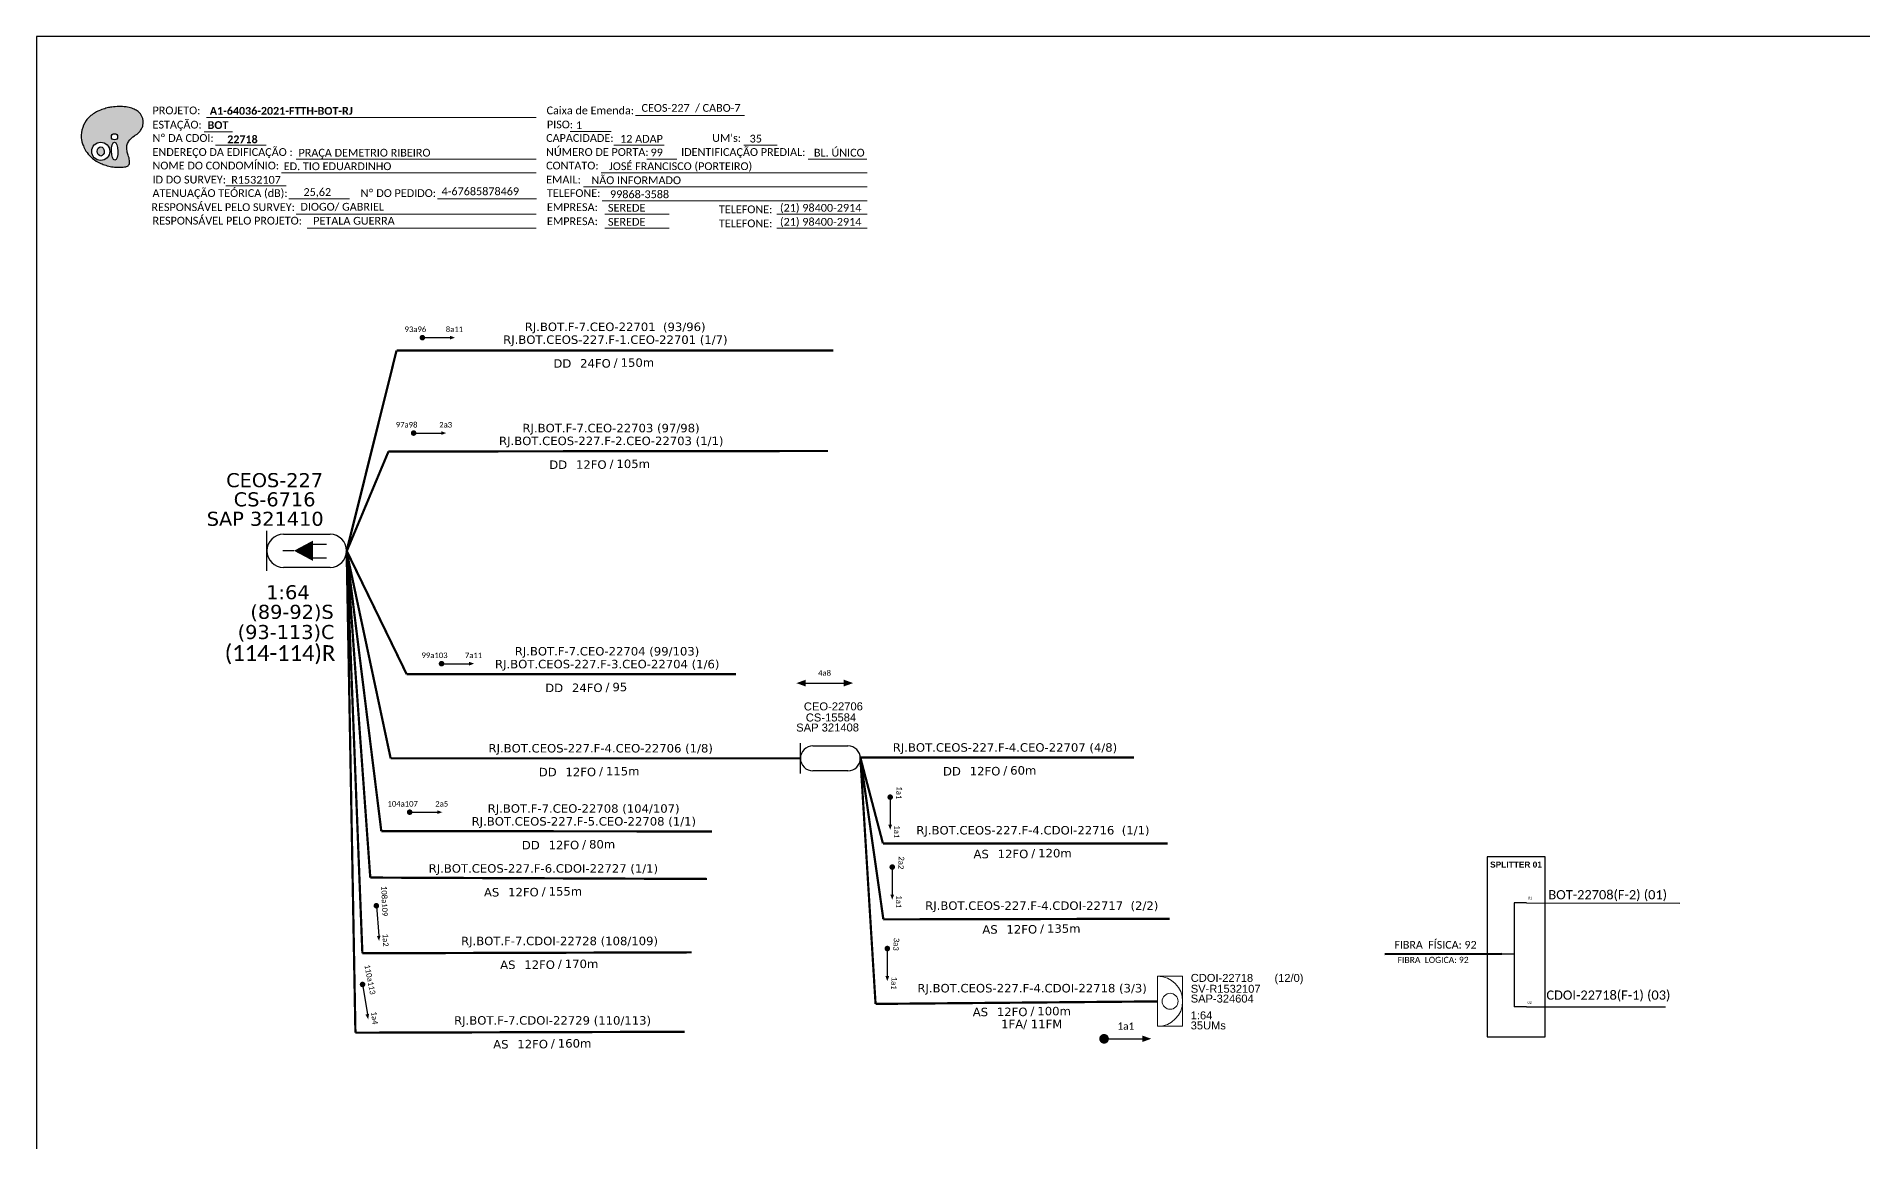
# Model space of a CAD drawing. Extents: x -4 to 837, y 1 to 595.
# Drawn here: x -3.8 to 416.7, y 340.7 to 595.3 of the extents above; entities that cross this region are included whole.
import ezdxf
from ezdxf.enums import TextEntityAlignment as Align

# ---------------------------------------------------------------- set-up
doc = ezdxf.new("R2010")
doc.units = 0
for name, color, linetype, lineweight in [("20.0-LEGENDA DOS CDO'S", 1, 'Continuous', 0), ('20.1-CDO_INTERIOR', 1, 'Continuous', 0), ('20.2-CDO_POSTE', 1, 'Continuous', 5), ('40.1-ETIQUETAS', 1, 'Continuous', 20)]:
    doc.layers.add(name, color=color, linetype=linetype, lineweight=lineweight)
for name, color, linetype in [('20.4-CEOS', 1, 'Continuous'), ('CAP a instalar', 1, 'Continuous'), ('CD a instalar', 1, 'Continuous'), ('SETA', 7, 'Continuous'), ('UNIFILAR', 7, 'Continuous')]:
    doc.layers.add(name, color=color, linetype=linetype)
doc.layers.get('UNIFILAR').off()
doc.styles.add('ARIAL', font='arial.ttf')
doc.styles.add('MtXpl_Calibri', font='calibri.ttf')
doc.styles.add('siredit', font='verdana.ttf')
doc.styles.add('WMF-Calibri0', font='calibri.ttf')
doc.styles.add('WMF-Calibri1', font='calibrib.ttf')
doc.linetypes.add('FENCELINE1', pattern='A,0.25,-0.1,[133,ltypeshp.shx,S=0.1,R=0,X=-0.1,Y=0],-0.1,1', length=1.45)

# ---------------------------------------------------------------- blocks, each defined once
blk = doc.blocks.new('OI')
h = blk.add_hatch(color=40)
edge = h.paths.add_edge_path()
edge.add_spline(control_points=[(4.35, -0.67), (3.92, -0.99), (3.26, -1.5), (2.81, -2.59), (2.9, -3.5), (3.06, -4.27), (3.31, -4.85), (3.37, -5.39), (3.4, -5.88), (3.2, -6.4), (2.54, -6.61), (1.65, -6.63), (0.55, -6.67), (-0.56, -6.42), (-1.61, -6.14), (-2.77, -5.61), (-3.92, -4.77), (-4.89, -3.7), (-5.34, -2.65), (-5.6, -1.94), (-5.85, -0.96), (-5.71, 0.47), (-5.1, 2.02), (-4.14, 3.02), (-3.3, 3.61), (-2.37, 4.16), (-1.36, 4.44), (-0.56, 4.7), (0.79, 4.85), (2.24, 4.97), (3.79, 4.57), (4.67, 4.21), (5.44, 3.65), (5.76, 2.99), (6.03, 2.21), (6.01, 1.46), (5.72, 0.64), (5.31, 0.08), (4.88, -0.38), (4.51, -0.55), (4.35, -0.67)], knot_values=[0, 0, 0, 0, 1.60434, 2.417191, 3.427595, 4.282808, 4.776746, 5.304182, 5.888771, 6.258406, 6.858137, 7.79129, 8.986195, 10.124242, 11.187857, 12.242908, 13.953784, 15.414161, 16.515391, 17.349188, 17.675853, 19.552021, 21.515531, 22.568638, 23.63245, 24.621084, 25.782718, 26.745347, 27.142653, 29.870543, 31.004649, 31.921532, 32.709589, 33.801391, 34.042471, 35.192333, 35.971461, 36.628871, 37.254359, 37.836911, 37.836911, 37.836911, 37.836911], degree=3, periodic=0)
h.paths.add_polyline_path([(1.13, -0.87, -1), (-0.04, -0.87, -1)], flags=16)
edge = h.paths.add_edge_path(flags=16)
edge.add_ellipse((0.56, -3.59), major_axis=(-0.02, 1.71), ratio=0.361305, start_angle=0, end_angle=360)
h.paths.add_polyline_path([(-0.36, -3.62, -1), (-3.8, -3.62, -1)], flags=16)
edge = h.paths.add_edge_path(flags=0)
edge.add_ellipse((-2.08, -3.62), major_axis=(0, 0.885), ratio=0.758294, start_angle=0, end_angle=360)
at = {"color": 40}
for centre, radius in [((-2.08, -3.62), 1.72), ((0.54, -0.87), 0.587)]:
    blk.add_circle(centre, radius, dxfattribs=at)
blk.add_ellipse((-2.08, -3.62), major_axis=(0, 0.885), ratio=0.758294, start_param=-3.141592653589792, end_param=3.141592653589792, dxfattribs=at)
blk.add_ellipse((0.56, -3.59), major_axis=(-0.02, 1.71), ratio=0.361305, dxfattribs=at)
at = {"color": 40, "start_tangent": (-0.800898, -0.598801), "end_tangent": (-0.800898, -0.598801)}
blk.add_spline([(4.35, -0.67), (3.2, -1.78), (2.9, -2.54), (2.92, -3.55), (3.12, -4.38), (3.28, -4.85), (3.37, -5.37), (3.35, -5.95), (3.2, -6.29), (2.66, -6.55), (1.73, -6.63), (0.54, -6.62), (-0.58, -6.41), (-1.6, -6.11), (-2.56, -5.67), (-3.95, -4.67), (-4.89, -3.56), (-5.37, -2.56), (-5.64, -1.78), (-5.72, -1.46), (-5.63, 0.42), (-4.84, 2.22), (-4.13, 2.99), (-3.27, 3.62), (-2.4, 4.09), (-1.3, 4.47), (-0.37, 4.72), (0.02, 4.77), (2.75, 4.8), (3.85, 4.53), (4.69, 4.16), (5.31, 3.68), (5.85, 2.73), (5.93, 2.5), (5.94, 1.35), (5.67, 0.62), (5.29, 0.08), (4.84, -0.36), (4.35, -0.67)], degree=3, dxfattribs=at)
blk = doc.blocks.new('ETIQUETA_RS5F')
at = {"layer": '40.1-ETIQUETAS', "color": 0, "style": 'siredit'}
blk.add_text('/', height=1.5, dxfattribs=at).set_placement((1.58, -1.95), align=Align.MIDDLE_RIGHT)
for tag, p in [('ETIQUETA_R_PRIMARIA', (1.21, 4.1)), ('ETIQUETA_R_SECUNDARIA', (1.21, 2.1)), ('F_ATIVAS/F_MORTAS', (1.14, -4.24))]:
    blk.add_attdef(tag, text='', height=1.5, dxfattribs=at).set_placement(p, align=Align.MIDDLE_CENTER)
for tag, p in [('TIPO_CABO', (-6.58, -2.12)), ('CAP_CABO', (0.4, -2.09))]:
    blk.add_attdef(tag, text='', height=1.5, dxfattribs=at).set_placement(p, align=Align.MIDDLE_RIGHT)
blk.add_attdef('METROS', text='', height=1.5, dxfattribs=at).set_placement((2.14, -1.95), align=Align.MIDDLE_LEFT)
for tag, p in [('FUSÃO_1', (0.85, -8.39)), ('FUSÃO_2', (0.85, -10.6)), ('FUSÃO_3', (0.85, -12.93)), ('FUSÃO_4', (0.85, -15.14)), ('FUSÃO_5', (0.85, -17.16))]:
    blk.add_attdef(tag, text='', height=1.5, dxfattribs=at).set_placement(p, align=Align.CENTER)
blk = doc.blocks.new('CDOE-TEXTO PADRÃO')
at = {"layer": "20.0-LEGENDA DOS CDO'S", "color": 0, "style": 'ARIAL'}
for tag, p in [('CDO_N', (0.49, 7.39)), ('CORDOALHA', (0.5, 4.33)), ('SAP', (0.51, 1.67)), ('SPLITER_1', (0.59, -0.91)), ('SPLITER_2', (0.6, -3.55)), ('(XX-XX_F)S', (0.54, -8.29)), ('(XX-XX_L)S', (0.55, -10.83)), ('UMS', (0.55, -13.15))]:
    blk.add_attdef(tag, p, '', height=1.7, rotation=0.118, dxfattribs=at)
blk.add_attdef('FIBRAS_UTILIZADAS', text='', height=1.7, rotation=0.118, dxfattribs=at).set_placement((19.77, 7.43), align=Align.CENTER)
blk = doc.blocks.new('SAN')
at = {"layer": 'SETA'}
blk.add_lwpolyline([(-2.58, 0), (6.02, 0)], dxfattribs=at)
for points in [[(-2.1, -0.66), (-3.93, 0), (-2.1, 0.67)], [(5.33, 0.68), (7.16, 0.01), (5.33, -0.65)]]:
    blk.add_solid(points, dxfattribs=at)

msp = doc.modelspace()

# ---------------------------------------------------------------- linework, layer by layer
for p, q in [((837.17, 595.26), (-3.83, 595.26)), ((-3.83, 595.26), (-3.83, 1.26))]:
    msp.add_line(p, q)
at = {"color": 7, "linetype": 'Continuous'}
for p, q in [((336.42, 395.64), (336.42, 371.7)), ((339.28, 395.64), (336.42, 395.64)), ((333.59, 383.92), (336.41, 383.92)), ((339.28, 371.7), (336.42, 371.7))]:
    msp.add_line(p, q, dxfattribs=at)
at = {"color": 10, "linetype": 'Continuous'}
for p, q in [((339.28, 395.64), (374.61, 395.54)), ((339.28, 371.71), (371.3, 371.7))]:
    msp.add_line(p, q, dxfattribs=at)
at = {"color": 1, "linetype": 'Continuous', "lineweight": 60}
msp.add_line((333.59, 383.92), (306.67, 383.83), dxfattribs=at)
at = {"color": 7, "lineweight": 0}
for points in [[(35.28, 576.58), (111.25, 576.58)], [(134.09, 577.07), (159.22, 577.07)], [(34.76, 573.3), (41.31, 573.3)], [(119.05, 573.34), (128.53, 573.34)], [(37.42, 570.23), (49.06, 570.23)], [(129.1, 570.23), (140.71, 570.23)], [(159.04, 570.23), (166.7, 570.23)], [(52.58, 563.88), (111.25, 563.88)], [(55.99, 566.99), (111.25, 566.99)], [(126.21, 563.88), (187.44, 563.88)], [(136.68, 566.99), (143.62, 566.99)], [(173.85, 566.99), (187.41, 566.99)], [(39.74, 560.82), (53.69, 560.82)], [(122.17, 560.64), (187.44, 560.64)], [(54.28, 557.85), (68.22, 557.85)], [(88.51, 557.85), (111.27, 557.85)], [(126.46, 557.41), (187.44, 557.41)], [(55.99, 554.29), (111.25, 554.29)], [(58.48, 551.06), (111.25, 551.06)], [(127.07, 554.29), (141.86, 554.29)], [(127.07, 551.06), (141.86, 551.06)], [(166.67, 554.29), (187.44, 554.29)], [(166.67, 551.06), (187.44, 551.06)]]:
    msp.add_lwpolyline(points, dxfattribs=at)
at = {"color": 7, "const_width": 0.638}
for points in [[(84.71, 525.87, 1), (85.35, 525.87, 1)], [(82.69, 503.88, 1), (83.33, 503.88, 1)], [(89.12, 450.75, 1), (89.76, 450.75, 1)], [(192.76, 420.32, 1), (192.77, 419.69, 1)], [(81.78, 416.54, 1), (82.42, 416.54, 1)], [(193.23, 404.21, 1), (193.23, 403.57, 1)], [(74.4, 395.29, 1), (74.46, 394.66, 1)], [(192.1, 385.44, 1), (192.1, 384.8, 1)], [(71.2, 377.16, 1), (71.31, 376.53, 1)]]:
    msp.add_lwpolyline(points, format="xyb", close=True, dxfattribs=at)
at = {"color": 7}
msp.add_lwpolyline([(330.25, 364.74), (343.63, 364.74), (343.63, 406.27), (330.25, 406.27)], close=True, dxfattribs=at)
at = {"const_width": 1.12}
msp.add_lwpolyline([(241.46, 364.32, 1), (242.57, 364.32, 1)], format="xyb", close=True, dxfattribs=at)
msp.add_lwpolyline([(241.46, 364.32, 1), (242.57, 364.32, 1)], format="xyb", close=True, dxfattribs=at)
at = {"layer": '20.1-CDO_INTERIOR', "color": 1, "lineweight": 18}
msp.add_lwpolyline([(260.11, 367.2), (260.11, 378.72), (254.35, 378.72), (254.35, 367.2)], close=True, dxfattribs=at)
msp.add_circle((257.23, 372.96), 1.84, dxfattribs=at)
msp.add_arc((254.35, 372.96), 5.76, 270, 90, dxfattribs=at)
at = {"layer": '20.4-CEOS', "color": 7}
for p, q in [((53.04, 480.6), (63.76, 480.6)), ((63.76, 472.95), (53.04, 472.95))]:
    msp.add_line(p, q, dxfattribs=at)
at = {"layer": '20.4-CEOS', "color": 5}
for p, q in [((172.07, 425.48), (172.07, 432.41)), ((174.95, 431.81), (183.01, 431.81)), ((183.01, 426.07), (174.95, 426.07))]:
    msp.add_line(p, q, dxfattribs=at)
at = {"layer": '20.4-CEOS', "color": 7}
for points in [[(49.22, 472.16), (49.22, 481.38)], [(55.44, 476.77), (52.86, 476.77)], [(59.67, 478.29), (62.93, 478.29)], [(59.67, 475.11), (62.93, 475.11)]]:
    msp.add_lwpolyline(points, dxfattribs=at)
msp.add_lwpolyline([(55.44, 476.77, 0, 4.72, 0), (59.87, 476.77, 4.72, 4.72, 0)], format="xyseb", dxfattribs=at)
for centre, start, end in [((53.04, 476.77), 90, 270), ((63.76, 476.77), 270, 90)]:
    msp.add_arc(centre, 3.82, start, end, dxfattribs=at)
at = {"layer": '20.4-CEOS', "color": 5}
for centre, start, end in [((174.95, 428.94), 90, 270), ((183.01, 428.94), 270, 90)]:
    msp.add_arc(centre, 2.87, start, end, dxfattribs=at)
at = {"layer": 'CAP a instalar', "color": 7, "ltscale": 5.3, "const_width": 0.52}
for points in [[(79.08, 522.9), (67.58, 476.61)], [(79.08, 522.9), (67.59, 476.77)], [(79.08, 522.9), (179.7, 522.9)], [(67.58, 476.61), (77.22, 499.64)], [(77.22, 499.64), (178.41, 499.76)], [(67.46, 476.38), (67.46, 476.38)], [(67.58, 476.61), (75.57, 412.17)], [(71.21, 384.03), (67.58, 476.61)], [(67.58, 476.61), (77.72, 428.94)], [(67.59, 476.88), (69.61, 365.73)], [(67.59, 476.88), (73.03, 401.47)], [(67.59, 476.77), (81.41, 448.33)], [(81.41, 448.33), (157.22, 448.33)], [(77.72, 428.94), (172.07, 428.94)], [(185.89, 429.12), (248.9, 429.12)], [(75.57, 412.17), (151.7, 412.1)], [(71.21, 384.03), (147.02, 384.24)], [(69.61, 365.73), (145.42, 365.94)]]:
    msp.add_lwpolyline(points, dxfattribs=at)
at = {"layer": 'CAP a instalar', "color": 8, "ltscale": 5.3, "const_width": 0.52}
for points in [[(191.08, 409.35), (185.89, 429.12)], [(191.19, 391.84), (185.89, 429.12)], [(191.08, 409.35), (256.65, 409.35)], [(73.03, 401.47), (150.6, 401.15)], [(191.19, 391.84), (257.09, 391.98)]]:
    msp.add_lwpolyline(points, dxfattribs=at)
at = {"layer": 'CAP a instalar', "color": 7, "linetype": 'FENCELINE1', "ltscale": 5.3, "const_width": 0.52}
for points in [[(71.21, 384.03), (147.02, 384.24)], [(69.61, 365.73), (145.42, 365.94)]]:
    msp.add_lwpolyline(points, dxfattribs=at)
at = {"layer": 'CD a instalar', "color": 1, "linetype": 'FENCELINE1', "ltscale": 5, "const_width": 0.513}
for points in [[(189.39, 372.36), (185.89, 429.12)], [(189.39, 372.36), (254.35, 372.94)]]:
    msp.add_lwpolyline(points, dxfattribs=at)
at = {"layer": 'SETA', "color": 7}
for points in [[(85.03, 525.87), (91.99, 525.87)], [(83.01, 503.88), (89.97, 503.88)], [(89.44, 450.75), (96.4, 450.75)], [(82.1, 416.54), (89.06, 416.54)], [(192.76, 420.01), (192.75, 413.05)], [(193.23, 403.89), (193.22, 396.93)], [(74.43, 394.98), (75.01, 388.04)], [(192.1, 385.12), (192.09, 378.16)], [(71.25, 376.85), (72.4, 369.98)]]:
    msp.add_lwpolyline(points, dxfattribs=at)
at = {"layer": 'SETA'}
msp.add_lwpolyline([(242.01, 364.32), (251.6, 364.32)], dxfattribs=at)
msp.add_lwpolyline([(242.01, 364.32), (251.6, 364.32)], dxfattribs=at)
at = {"layer": 'SETA', "color": 7}
for points in [[(91.38, 526.3), (92.55, 525.88), (91.38, 525.44)], [(89.36, 504.31), (90.53, 503.89), (89.36, 503.46)], [(95.79, 451.18), (96.96, 450.76), (95.79, 450.32)], [(88.45, 416.96), (89.62, 416.54), (88.45, 416.11)], [(193.18, 413.66), (192.76, 412.49), (192.33, 413.65)], [(193.65, 397.54), (193.23, 396.37), (192.8, 397.54)], [(75.38, 388.08), (75.06, 386.88), (74.53, 388.01)], [(192.52, 378.77), (192.1, 377.6), (191.67, 378.77)], [(72.76, 370.05), (72.54, 368.83), (71.92, 369.91)]]:
    msp.add_solid(points, dxfattribs=at)
at = {"layer": 'SETA'}
msp.add_solid([(250.83, 365.07), (252.88, 364.33), (250.83, 363.59)], dxfattribs=at)
msp.add_solid([(250.83, 365.07), (252.88, 364.33), (250.83, 363.59)], dxfattribs=at)

# ---------------------------------------------------------------- block references
at = {"color": 7, "xscale": 1.213923925163967, "yscale": 1.213923925163967, "zscale": 1.213923925163967, "rotation": 0.1532896023949059}
msp.add_blockref('OI', (13.47, 573.2), dxfattribs=at)
at = {"layer": '20.2-CDO_POSTE', "color": 5}
ref = msp.add_blockref('CDOE-TEXTO PADRÃO', (172.76, 434.55), dxfattribs=dict(at, xscale=1.084284014759508, yscale=1.084284014759508, zscale=1.084284014759508))
ref.add_attrib('CDO_N', 'CEO-22706', (172.88, 439.98), dxfattribs={"layer": "20.0-LEGENDA DOS CDO'S", "color": 0, "height": 1.843, "rotation": 0.118, "style": 'ARIAL'})
ref = msp.add_blockref('CDOE-TEXTO PADRÃO', (173.21, 432.01), dxfattribs=dict(at, xscale=1.084284014759508, yscale=1.084284014759508, zscale=1.084284014759508))
ref.add_attrib('CDO_N', 'CS-15584', (173.33, 437.43), dxfattribs={"layer": "20.0-LEGENDA DOS CDO'S", "color": 0, "height": 1.843, "rotation": 0.118, "style": 'ARIAL'})
ref = msp.add_blockref('CDOE-TEXTO PADRÃO', (170.99, 429.68), dxfattribs=dict(at, xscale=1.084284014759508, yscale=1.084284014759508, zscale=1.084284014759508))
ref.add_attrib('CDO_N', 'SAP 321408', (171.12, 435.11), dxfattribs={"layer": "20.0-LEGENDA DOS CDO'S", "color": 0, "height": 1.843, "rotation": 0.118, "style": 'ARIAL'})
at = {"layer": '40.1-ETIQUETAS', "color": 7}
ref = msp.add_blockref('ETIQUETA_RS5F', (127.93, 522.67), dxfattribs=dict(at, xscale=1.30114080841089, yscale=1.30114080841089, zscale=1.30114080841089))
ref.add_attrib('ETIQUETA_R_PRIMARIA', 'RJ.BOT.F-7.CEO-22701  (93/96)', dxfattribs={"color": 0, "height": 1.9517, "style": 'siredit'}).set_placement((129.42, 528.37), align=Align.MIDDLE_CENTER)
ref.add_attrib('ETIQUETA_R_SECUNDARIA', 'RJ.BOT.CEOS-227.F-1.CEO-22701 (1/7)', dxfattribs={"color": 0, "height": 1.9517, "style": 'siredit'}).set_placement((129.47, 525.41), align=Align.MIDDLE_CENTER)
ref.add_attrib('TIPO_CABO', 'DD', dxfattribs={"color": 0, "height": 1.952, "style": 'siredit'}).set_placement((119.32, 519.92), align=Align.MIDDLE_RIGHT)
ref.add_attrib('CAP_CABO', '24FO', dxfattribs={"color": 0, "height": 1.952, "style": 'siredit'}).set_placement((128.41, 519.95), align=Align.MIDDLE_RIGHT)
ref.add_attrib('METROS', '150m', dxfattribs={"color": 0, "height": 1.952, "style": 'siredit'}).set_placement((130.68, 520.13), align=Align.MIDDLE_LEFT)
ref = msp.add_blockref('ETIQUETA_RS5F', (126.98, 499.35), dxfattribs=dict(at, xscale=1.30114080841089, yscale=1.30114080841089, zscale=1.30114080841089))
ref.add_attrib('ETIQUETA_R_PRIMARIA', 'RJ.BOT.F-7.CEO-22703 (97/98)', dxfattribs={"color": 0, "height": 1.9517, "style": 'siredit'}).set_placement((128.47, 505.04), align=Align.MIDDLE_CENTER)
ref.add_attrib('ETIQUETA_R_SECUNDARIA', 'RJ.BOT.CEOS-227.F-2.CEO-22703 (1/1)', dxfattribs={"color": 0, "height": 1.9517, "style": 'siredit'}).set_placement((128.52, 502.09), align=Align.MIDDLE_CENTER)
ref.add_attrib('TIPO_CABO', 'DD', dxfattribs={"color": 0, "height": 1.952, "style": 'siredit'}).set_placement((118.37, 496.6), align=Align.MIDDLE_RIGHT)
ref.add_attrib('CAP_CABO', '12FO', dxfattribs={"color": 0, "height": 1.952, "style": 'siredit'}).set_placement((127.45, 496.63), align=Align.MIDDLE_RIGHT)
ref.add_attrib('METROS', '105m', dxfattribs={"color": 0, "height": 1.952, "style": 'siredit'}).set_placement((129.72, 496.81), align=Align.MIDDLE_LEFT)
ref = msp.add_blockref('ETIQUETA_RS5F', (126.05, 447.92), dxfattribs=dict(at, xscale=1.30114080841089, yscale=1.30114080841089, zscale=1.301140797147532))
ref.add_attrib('ETIQUETA_R_PRIMARIA', 'RJ.BOT.F-7.CEO-22704 (99/103)', dxfattribs={"color": 0, "height": 1.9517, "style": 'siredit'}).set_placement((127.54, 453.62), align=Align.MIDDLE_CENTER)
ref.add_attrib('ETIQUETA_R_SECUNDARIA', 'RJ.BOT.CEOS-227.F-3.CEO-22704 (1/6)', dxfattribs={"color": 0, "height": 1.9517, "style": 'siredit'}).set_placement((127.59, 450.66), align=Align.MIDDLE_CENTER)
ref.add_attrib('TIPO_CABO', 'DD', dxfattribs={"color": 0, "height": 1.952, "style": 'siredit'}).set_placement((117.44, 445.17), align=Align.MIDDLE_RIGHT)
ref.add_attrib('CAP_CABO', '24FO', dxfattribs={"color": 0, "height": 1.952, "style": 'siredit'}).set_placement((126.53, 445.2), align=Align.MIDDLE_RIGHT)
ref.add_attrib('METROS', '95', dxfattribs={"color": 0, "height": 1.952, "style": 'siredit'}).set_placement((128.8, 445.38), align=Align.MIDDLE_LEFT)
ref = msp.add_blockref('ETIQUETA_RS5F', (124.56, 428.53), dxfattribs=dict(at, xscale=1.30114080841089, yscale=1.30114080841089, zscale=1.30114080841089))
ref.add_attrib('ETIQUETA_R_SECUNDARIA', 'RJ.BOT.CEOS-227.F-4.CEO-22706 (1/8)', dxfattribs={"color": 0, "height": 1.9517, "style": 'siredit'}).set_placement((126.09, 431.27), align=Align.MIDDLE_CENTER)
ref.add_attrib('TIPO_CABO', 'DD', dxfattribs={"color": 0, "height": 1.952, "style": 'siredit'}).set_placement((115.95, 425.78), align=Align.MIDDLE_RIGHT)
ref.add_attrib('CAP_CABO', '12FO', dxfattribs={"color": 0, "height": 1.952, "style": 'siredit'}).set_placement((125.03, 425.81), align=Align.MIDDLE_RIGHT)
ref.add_attrib('METROS', '115m ', dxfattribs={"color": 0, "height": 1.952, "style": 'siredit'}).set_placement((127.3, 425.99), align=Align.MIDDLE_LEFT)
ref = msp.add_blockref('ETIQUETA_RS5F', (217.65, 428.71), dxfattribs=dict(at, xscale=1.30114080841089, yscale=1.30114080841089, zscale=1.30114080841089))
ref.add_attrib('ETIQUETA_R_SECUNDARIA', 'RJ.BOT.CEOS-227.F-4.CEO-22707 (4/8)', dxfattribs={"color": 0, "height": 1.9517, "style": 'siredit'}).set_placement((219.19, 431.45), align=Align.MIDDLE_CENTER)
ref.add_attrib('TIPO_CABO', 'DD', dxfattribs={"color": 0, "height": 1.952, "style": 'siredit'}).set_placement((209.04, 425.96), align=Align.MIDDLE_RIGHT)
ref.add_attrib('CAP_CABO', '12FO', dxfattribs={"color": 0, "height": 1.952, "style": 'siredit'}).set_placement((218.13, 425.99), align=Align.MIDDLE_RIGHT)
ref.add_attrib('METROS', '60m ', dxfattribs={"color": 0, "height": 1.952, "style": 'siredit'}).set_placement((220.4, 426.17), align=Align.MIDDLE_LEFT)
ref = msp.add_blockref('ETIQUETA_RS5F', (120.66, 411.69), dxfattribs=dict(at, xscale=1.30114080841089, yscale=1.30114080841089, zscale=1.30114080841089))
ref.add_attrib('ETIQUETA_R_PRIMARIA', 'RJ.BOT.F-7.CEO-22708 (104/107)', dxfattribs={"color": 0, "height": 1.9517, "style": 'siredit'}).set_placement((122.16, 417.39), align=Align.MIDDLE_CENTER)
ref.add_attrib('ETIQUETA_R_SECUNDARIA', 'RJ.BOT.CEOS-227.F-5.CEO-22708 (1/1)', dxfattribs={"color": 0, "height": 1.9517, "style": 'siredit'}).set_placement((122.2, 414.43), align=Align.MIDDLE_CENTER)
ref.add_attrib('TIPO_CABO', 'DD', dxfattribs={"color": 0, "height": 1.952, "style": 'siredit'}).set_placement((112.06, 408.94), align=Align.MIDDLE_RIGHT)
ref.add_attrib('CAP_CABO', '12FO', dxfattribs={"color": 0, "height": 1.952, "style": 'siredit'}).set_placement((121.14, 408.97), align=Align.MIDDLE_RIGHT)
ref.add_attrib('METROS', '80m', dxfattribs={"color": 0, "height": 1.952, "style": 'siredit'}).set_placement((123.41, 409.15), align=Align.MIDDLE_LEFT)
at = {"layer": 'CAP a instalar', "color": 8, "linetype": 'FENCELINE1', "ltscale": 5.3}
ref = msp.add_blockref('ETIQUETA_RS5F', (224.09, 409.64), dxfattribs=dict(at, xscale=1.30114080841089, yscale=1.30114080841089, zscale=1.30114080841089))
ref.add_attrib('ETIQUETA_R_SECUNDARIA', 'RJ.BOT.CEOS-227.F-4.CDOI-22716  (1/1)', dxfattribs={"layer": '40.1-ETIQUETAS', "color": 0, "height": 1.9517, "style": 'siredit'}).set_placement((225.63, 412.38), align=Align.MIDDLE_CENTER)
ref.add_attrib('TIPO_CABO', 'AS', dxfattribs={"layer": '40.1-ETIQUETAS', "color": 0, "height": 1.952, "style": 'siredit'}).set_placement((215.48, 406.89), align=Align.MIDDLE_RIGHT)
ref.add_attrib('CAP_CABO', '12FO', dxfattribs={"layer": '40.1-ETIQUETAS', "color": 0, "height": 1.952, "style": 'siredit'}).set_placement((224.57, 406.92), align=Align.MIDDLE_RIGHT)
ref.add_attrib('METROS', '120m ', dxfattribs={"layer": '40.1-ETIQUETAS', "color": 0, "height": 1.952, "style": 'siredit'}).set_placement((226.84, 407.1), align=Align.MIDDLE_LEFT)
ref = msp.add_blockref('ETIQUETA_RS5F', (111.35, 400.84), dxfattribs=dict(at, xscale=1.30114080841089, yscale=1.30114080841089, zscale=1.30114080841089))
ref.add_attrib('ETIQUETA_R_SECUNDARIA', 'RJ.BOT.CEOS-227.F-6.CDOI-22727 (1/1)', dxfattribs={"layer": '40.1-ETIQUETAS', "color": 0, "height": 1.9517, "style": 'siredit'}).set_placement((112.89, 403.58), align=Align.MIDDLE_CENTER)
ref.add_attrib('TIPO_CABO', 'AS', dxfattribs={"layer": '40.1-ETIQUETAS', "color": 0, "height": 1.952, "style": 'siredit'}).set_placement((102.74, 398.09), align=Align.MIDDLE_RIGHT)
ref.add_attrib('CAP_CABO', '12FO', dxfattribs={"layer": '40.1-ETIQUETAS', "color": 0, "height": 1.952, "style": 'siredit'}).set_placement((111.82, 398.12), align=Align.MIDDLE_RIGHT)
ref.add_attrib('METROS', '155m', dxfattribs={"layer": '40.1-ETIQUETAS', "color": 0, "height": 1.952, "style": 'siredit'}).set_placement((114.1, 398.3), align=Align.MIDDLE_LEFT)
ref = msp.add_blockref('ETIQUETA_RS5F', (226.12, 392.27), dxfattribs=dict(at, xscale=1.30114080841089, yscale=1.30114080841089, zscale=1.30114080841089))
ref.add_attrib('ETIQUETA_R_SECUNDARIA', 'RJ.BOT.CEOS-227.F-4.CDOI-22717  (2/2)', dxfattribs={"layer": '40.1-ETIQUETAS', "color": 0, "height": 1.9517, "style": 'siredit'}).set_placement((227.66, 395.01), align=Align.MIDDLE_CENTER)
ref.add_attrib('TIPO_CABO', 'AS', dxfattribs={"layer": '40.1-ETIQUETAS', "color": 0, "height": 1.952, "style": 'siredit'}).set_placement((217.51, 389.52), align=Align.MIDDLE_RIGHT)
ref.add_attrib('CAP_CABO', '12FO', dxfattribs={"layer": '40.1-ETIQUETAS', "color": 0, "height": 1.952, "style": 'siredit'}).set_placement((226.6, 389.55), align=Align.MIDDLE_RIGHT)
ref.add_attrib('METROS', '135m ', dxfattribs={"layer": '40.1-ETIQUETAS', "color": 0, "height": 1.952, "style": 'siredit'}).set_placement((228.87, 389.73), align=Align.MIDDLE_LEFT)
at = {"layer": 'CAP a instalar', "color": 7, "linetype": 'FENCELINE1', "ltscale": 5.3}
ref = msp.add_blockref('ETIQUETA_RS5F', (115.08, 384.13), dxfattribs=dict(at, xscale=1.30114080841089, yscale=1.30114080841089, zscale=1.30114080841089))
ref.add_attrib('ETIQUETA_R_SECUNDARIA', 'RJ.BOT.F-7.CDOI-22728 (108/109)', dxfattribs={"layer": '40.1-ETIQUETAS', "color": 0, "height": 1.9517, "style": 'siredit'}).set_placement((116.61, 386.87), align=Align.MIDDLE_CENTER)
ref.add_attrib('TIPO_CABO', 'AS', dxfattribs={"layer": '40.1-ETIQUETAS', "color": 0, "height": 1.952, "style": 'siredit'}).set_placement((106.47, 381.38), align=Align.MIDDLE_RIGHT)
ref.add_attrib('CAP_CABO', '12FO', dxfattribs={"layer": '40.1-ETIQUETAS', "color": 0, "height": 1.952, "style": 'siredit'}).set_placement((115.55, 381.41), align=Align.MIDDLE_RIGHT)
ref.add_attrib('METROS', '170m', dxfattribs={"layer": '40.1-ETIQUETAS', "color": 0, "height": 1.952, "style": 'siredit'}).set_placement((117.82, 381.59), align=Align.MIDDLE_LEFT)
at = {"layer": 'CAP a instalar', "color": 1, "linetype": 'FENCELINE1', "ltscale": 5.3}
ref = msp.add_blockref('ETIQUETA_RS5F', (223.9, 373.25), dxfattribs=dict(at, xscale=1.30114080841089, yscale=1.30114080841089, zscale=1.30114080841089))
ref.add_attrib('ETIQUETA_R_SECUNDARIA', 'RJ.BOT.CEOS-227.F-4.CDOI-22718 (3/3)', dxfattribs={"layer": '40.1-ETIQUETAS', "color": 0, "height": 1.9517, "style": 'siredit'}).set_placement((225.44, 375.99), align=Align.MIDDLE_CENTER)
ref.add_attrib('TIPO_CABO', 'AS', dxfattribs={"layer": '40.1-ETIQUETAS', "color": 0, "height": 1.952, "style": 'siredit'}).set_placement((215.3, 370.5), align=Align.MIDDLE_RIGHT)
ref.add_attrib('CAP_CABO', '12FO', dxfattribs={"layer": '40.1-ETIQUETAS', "color": 0, "height": 1.952, "style": 'siredit'}).set_placement((224.38, 370.53), align=Align.MIDDLE_RIGHT)
ref.add_attrib('METROS', '100m ', dxfattribs={"layer": '40.1-ETIQUETAS', "color": 0, "height": 1.952, "style": 'siredit'}).set_placement((226.65, 370.71), align=Align.MIDDLE_LEFT)
ref.add_attrib('F_ATIVAS/F_MORTAS', '1FA/ 11FM', dxfattribs={"layer": '40.1-ETIQUETAS', "color": 0, "height": 1.952, "style": 'siredit'}).set_placement((225.35, 367.73), align=Align.MIDDLE_CENTER)
at = {"layer": 'CAP a instalar', "color": 7, "linetype": 'FENCELINE1', "ltscale": 5.3}
ref = msp.add_blockref('ETIQUETA_RS5F', (113.47, 365.82), dxfattribs=dict(at, xscale=1.30114080841089, yscale=1.30114080841089, zscale=1.30114080841089))
ref.add_attrib('ETIQUETA_R_SECUNDARIA', 'RJ.BOT.F-7.CDOI-22729 (110/113)', dxfattribs={"layer": '40.1-ETIQUETAS', "color": 0, "height": 1.9517, "style": 'siredit'}).set_placement((115.01, 368.56), align=Align.MIDDLE_CENTER)
ref.add_attrib('TIPO_CABO', 'AS', dxfattribs={"layer": '40.1-ETIQUETAS', "color": 0, "height": 1.952, "style": 'siredit'}).set_placement((104.87, 363.07), align=Align.MIDDLE_RIGHT)
ref.add_attrib('CAP_CABO', '12FO', dxfattribs={"layer": '40.1-ETIQUETAS', "color": 0, "height": 1.952, "style": 'siredit'}).set_placement((113.95, 363.1), align=Align.MIDDLE_RIGHT)
ref.add_attrib('METROS', '160m', dxfattribs={"layer": '40.1-ETIQUETAS', "color": 0, "height": 1.952, "style": 'siredit'}).set_placement((116.22, 363.28), align=Align.MIDDLE_LEFT)
at = {"layer": 'UNIFILAR', "color": 5, "lineweight": -3, "xscale": 1.177561741135859, "yscale": 1.177561741135859, "zscale": 1.177561741135859}
msp.add_blockref('SAN', (175.79, 446.27), dxfattribs=at)
msp.add_blockref('SAN', (175.79, 446.27), dxfattribs=at)
msp.add_blockref('SAN', (175.79, 446.27), dxfattribs=at)
msp.add_blockref('SAN', (175.79, 446.27), dxfattribs=at)

# ---------------------------------------------------------------- texts
at = {"color": 7, "lineweight": 0, "style": 'WMF-Calibri0'}
for s, height, p in [('PROJETO:', 1.793, (22.88, 577.33)), ('ESTAÇÃO:', 1.793, (22.88, 574.05)), ('Caixa de Emenda:', 1.7927, (113.63, 577.33)), ('Nº DA CDOI:', 1.7927, (22.88, 570.98)), ('CAPACIDADE:', 1.7927, (113.52, 570.98)), ('PISO:', 1.793, (113.7, 574.09)), ("UM's:", 1.793, (151.77, 570.98)), ('ENDEREÇO DA EDIFICAÇÃO :', 1.7927, (22.88, 567.74)), ('NÚMERO DE PORTA:', 1.7927, (113.52, 567.74)), ('IDENTIFICAÇÃO PREDIAL:', 1.7927, (144.61, 567.74)), ('NOME DO CONDOMÍNIO:', 1.7927, (22.88, 564.63)), ('CONTATO:', 1.793, (113.52, 564.63)), ('ATENUAÇÃO TEÓRICA (dB):', 1.7927, (22.88, 558.28)), ('ID DO SURVEY:', 1.7927, (22.88, 561.39)), ('Nº DO PEDIDO:', 1.7927, (70.8, 558.28)), ('EMAIL:', 1.793, (113.52, 561.39)), ('TELEFONE:', 1.793, (113.71, 558.28)), ('RESPONSÁVEL PELO SURVEY:', 1.7927, (22.63, 555.04)), ('EMPRESA:', 1.793, (113.71, 555.04)), ('TELEFONE:', 1.793, (153.31, 554.54)), ('RESPONSÁVEL PELO PROJETO:', 1.7927, (22.88, 551.93)), ('EMPRESA:', 1.793, (113.71, 551.8)), ('TELEFONE:', 1.793, (153.31, 551.3))]:
    msp.add_text(s, height=height, dxfattribs=at).set_placement(p)
at = {"color": 7}
for s, height, style, p in [('A1-64036-2021-FTTH-BOT-RJ', 1.7927, 'WMF-Calibri1', (36.07, 577.23)), ('CEOS-227  / CABO-7', 1.7927, 'WMF-Calibri0', (135.49, 577.91)), ('BOT', 1.793, 'WMF-Calibri1', (35.56, 573.95)), ('1', 1.79, 'WMF-Calibri0', (120.4, 573.94)), ('  12 ADAP', 1.793, 'WMF-Calibri0', (129.29, 570.78)), ('35', 1.793, 'WMF-Calibri0', (160.39, 570.83)), ('PRAÇA DEMETRIO RIBEIRO', 1.7927, 'WMF-Calibri0', (56.5, 567.58)), ('99', 1.793, 'WMF-Calibri0', (137.58, 567.64)), ('BL. ÚNICO', 1.793, 'WMF-Calibri0', (175.2, 567.59)), ('ED. TIO EDUARDINHO', 1.7927, 'WMF-Calibri0', (53.09, 564.47)), ('JOSÉ FRANCISCO (PORTEIRO)', 1.7927, 'WMF-Calibri0', (127.99, 564.48)), ('R1532107', 1.793, 'WMF-Calibri0', (41.01, 561.34)), ('25,62', 1.793, 'WMF-Calibri0', (57.65, 558.52)), ('4-67685878469', 1.7927, 'WMF-Calibri0', (89.45, 558.69)), ('NÃO INFORMADO', 1.7927, 'WMF-Calibri0', (123.95, 561.24)), ('99868-3588', 1.793, 'WMF-Calibri0', (128.24, 558.01)), ('DIOGO/ GABRIEL', 1.7927, 'WMF-Calibri0', (56.94, 555.13)), ('SEREDE', 1.793, 'WMF-Calibri0', (127.77, 554.89)), ('(21) 98400-2914', 1.7927, 'WMF-Calibri0', (167.37, 554.89)), ('PETALA GUERRA', 1.7927, 'WMF-Calibri0', (59.88, 551.9)), ('SEREDE', 1.793, 'WMF-Calibri0', (127.77, 551.66)), ('(21) 98400-2914', 1.7927, 'WMF-Calibri0', (167.37, 551.66))]:
    msp.add_text(s, height=height, dxfattribs=dict(at, style=style)).set_placement(p)
at = {"color": 7, "style": 'WMF-Calibri1'}
msp.add_text('22718', height=1.793, dxfattribs=at).set_placement((43.59, 570.67), align=Align.CENTER)
at = {"color": 1, "style": 'MtXpl_Calibri'}
msp.add_text('CDOI-22718(F-1) (03)', height=2.1232, dxfattribs=at).set_placement((343.87, 373.33))
at = {"color": 7, "char_height": 1.2757, "width": 94.1739, "attachment_point": 5}
for s, insert, rotation in [('\\pt47.2006;{\\fCalibri|b0|i0|c0|p34;\\C256;93a96}', (83.42, 527.79), 359.9166), ('\\pt47.2006;{\\fCalibri|b0|i0|c0|p34;\\C256;8a11}', (92.41, 527.79), 359.9166), ('\\pt47.2006;{\\fCalibri|b0|i0|c0|p34;\\C256;97a98}', (81.4, 505.8), 359.9166), ('\\pt47.2006;{\\fCalibri|b0|i0|c0|p34;\\C256;2a3}', (90.39, 505.8), 359.9166), ('\\pt47.2006;{\\fCalibri|b0|i0|c0|p34;\\C256;99a103}', (87.83, 452.67), 359.9166), ('\\pt47.2006;{\\fCalibri|b0|i0|c0|p34;\\C256;7a11}', (96.82, 452.67), 359.9166), ('\\pt47.2006;{\\fCalibri|b0|i0|c0|p34;\\C256;108a109}', (76.3, 396.03), 271.488), ('\\pt47.2006;{\\fCalibri|b0|i0|c0|p34;\\C256;1a2}', (76.55, 387.05), 271.488), ('\\pt47.2006;{\\fCalibri|b0|i0|c0|p34;\\C256;110a113}', (72.96, 377.97), 281.0754), ('\\pt47.2006;{\\fCalibri|b0|i0|c0|p34;\\C256;1a4}', (74.01, 369.12), 276.1708)]:
    msp.add_mtext(s, dxfattribs=dict(at, insert=insert, rotation=rotation))
at = {"color": 7, "insert": (52.24, 452.81), "char_height": 3.633, "width": 67.7413, "attachment_point": 5}
msp.add_mtext('{\\fCalibri|b0|i0|c0|p34;\\C7;(114-114)R}', dxfattribs=at)
at = {"color": 5, "char_height": 1.2757, "width": 94.1739, "attachment_point": 5}
for s, insert, rotation in [('\\pt47.2006;{\\fCalibri|b0|i0|c0|p34;\\C256;4a8}', (177.65, 448.6), 359.9166), ('\\pt47.2006;{\\fCalibri|b0|i0|c0|p34;\\C256;1a1}', (194.82, 420.98), 266.6377), ('\\pt47.2006;{\\fCalibri|b0|i0|c0|p34;\\C256;104a107}', (80.49, 418.46), 359.9166), ('\\pt47.2006;{\\fCalibri|b0|i0|c0|p34;\\C256;2a5}', (89.48, 418.46), 359.9166), ('{\\fCalibri|b0|i0|c0|p34;\\C256;1a1}', (194.31, 412.01), 266.6377), ('\\pt47.2006;{\\fCalibri|b0|i0|c0|p34;\\C256;2a2}', (195.29, 404.87), 266.6377), ('{\\fCalibri|b0|i0|c0|p34;\\C256;1a1}', (194.77, 395.89), 266.6377), ('\\pt47.2006;{\\fCalibri|b0|i0|c0|p34;\\C256;3a3}', (194.16, 386.1), 266.6377), ('{\\fCalibri|b0|i0|c0|p34;\\C256;1a1}', (193.65, 377.13), 266.6377)]:
    msp.add_mtext(s, dxfattribs=dict(at, insert=insert, rotation=rotation))
at = {"attachment_point": 5}
for s, insert, char_height, width in [('{\\fArial|b1|i0|c0|p34;\\C10;SPLITTER 01}', (336.88, 404.46), 1.3741, 13.3747), ('{\\fArial|b0|i0|c0|p34;\\H0.45675x;\\C7;01 }', (340.14, 396.74), 1.3741, 2.9089), ('{\\fCalibri|b0|i0|c0|p34;\\C7;BOT-22708(F-2) (01) }', (358, 397.29), 2.1232, 67.2909), ('{\\fCalibri|b0|i0|c0|p34;\\C7;FIBRA  FÍSICA: 92}', (318.34, 385.97), 1.7693, 26.7494), ('{\\fCalibri|b0|i0|c0|p34;\\C7;FIBRA  LOGICA: 92}', (317.8, 382.49), 1.4155, 26.7494), ('{\\fArial|b0|i0|c0|p34;\\H0.45675x;\\C7;02 }', (340.02, 372.67), 1.3741, 2.9089), ('\\pt61.91128;{\\fCalibri|b0|i0|c0|p34;1a1}', (247.03, 367.25), 1.6733, 28.2882)]:
    msp.add_mtext(s, dxfattribs=dict(at, insert=insert, char_height=char_height, width=width))
at = {"layer": "20.0-LEGENDA DOS CDO'S", "color": 1, "style": 'ARIAL'}
for s, height, p in [('CDOI-22718', 1.831, (261.98, 377.44)), ('SAP-324604', 1.831, (261.97, 372.68)), ('SV-R1532107', 1.8306, (261.98, 374.94)), ('1:64', 1.831, (261.96, 368.81)), ('35UMs', 1.831, (261.96, 366.49))]:
    msp.add_text(s, height=height, rotation=359.9724, dxfattribs=at).set_placement(p)
msp.add_text('              (12/0)', height=1.8306, rotation=359.9724, dxfattribs=at).set_placement((279.62, 377.43), align=Align.CENTER)
at = {"layer": '20.4-CEOS', "color": 7, "style": 'siredit'}
for s, height, p in [('CEOS-227', 3.239, (51, 494.66)), ('CS-6716', 3.239, (51, 490.24)), ('  SAP 321410', 3.2391, (47.42, 485.76)), ('1:64', 3.239, (54.07, 468.84)), ('(89-92)S', 3.239, (55.01, 464.32)), ('(93-113)C', 3.239, (53.64, 459.67))]:
    msp.add_text(s, height=height, dxfattribs=at).set_placement(p, align=Align.TOP_CENTER)

doc.saveas('drawing.dxf')
